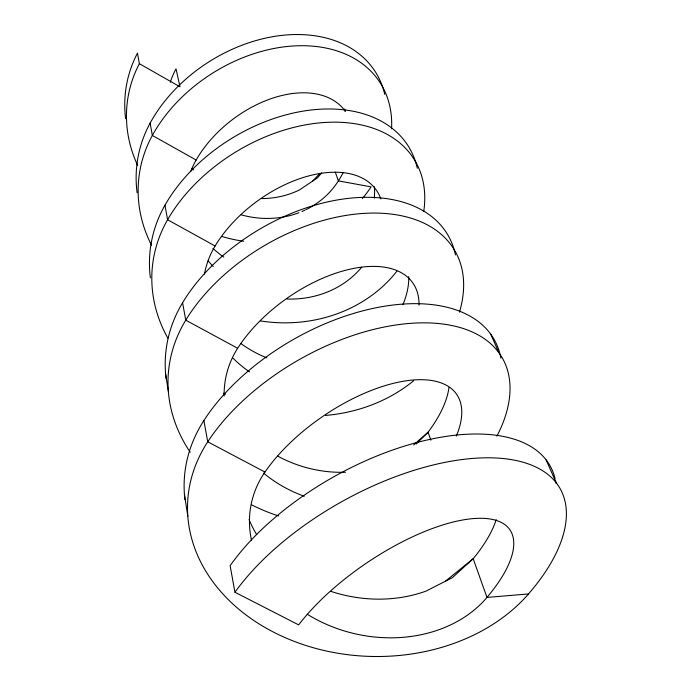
<?xml version="1.0" encoding="UTF-8"?>
<svg xmlns="http://www.w3.org/2000/svg" width="691" height="691" viewBox="0 0 691 691"><rect width="100%" height="100%" fill="white"/><g stroke="black" fill="none" stroke-linecap="round" stroke-linejoin="round"><path stroke-width="1.04" d="M321.678 172.862L317.497 177.803L299.531 189.895A90.478 83.447 33.1 0 1 261.854 198.576M312.747 180.999L319.933 173.432M416.163 444.037L428.057 432.229A120.597 58.649 -34.8 0 0 448.977 387.435M413.65 444.961L428.057 432.229L430.899 440.202M445.35 581.261L473.18 558.725A133.683 54.693 -34.3 0 0 496.198 519.658M555.098 478.932A193.653 96.239 -29.3 0 0 416.483 442.629A193.653 96.239 -29.3 0 0 230.129 565.67L234.94 592.239A197.099 95.332 -29.2 0 1 488.813 457.796A197.099 95.332 -29.2 0 1 528.52 593.94L486.982 597.421A130.4 105.395 12.7 0 1 307.27 614.256M234.94 592.239L298.659 624.88A137.742 53.069 -34.2 0 1 466.658 519.356A137.742 53.069 -34.2 0 1 486.982 597.421L473.18 558.725L452.294 577.719L426.088 591.081A126.721 103.926 13.3 0 1 330.834 591.349M456.259 436.176A123.87 57.845 -34.6 0 0 401.246 381.631A123.87 57.845 -34.6 0 0 264.955 472.048L207.741 441.808L203.888 420.517A174.719 99.642 -29.8 0 1 374.289 308.134A174.719 99.642 -29.8 0 1 500.897 358.206M419.031 305.154A112.607 60.091 -35.4 0 0 348.532 269.533A112.607 60.091 -35.4 0 0 237.652 348.273L185.741 320.158L182.588 302.718A159.224 100.368 -30.5 0 1 337.061 200.001A159.224 100.368 -30.5 0 1 455.455 254.988M380.836 198.904A103.279 60.808 -36.3 0 0 306.726 176.473A103.279 60.808 -36.3 0 0 215.1 245.987L167.593 219.747L164.959 205.192A146.302 99.539 -31.4 0 1 306.234 110.646A146.302 99.539 -31.4 0 1 417.278 168.267M345.379 111.406A95.436 60.575 -37.4 0 0 273.195 97.967A95.436 60.575 -37.4 0 0 196.14 160.036L152.348 135.453L150.12 123.136A135.367 97.794 -32.5 0 1 280.278 35.578A135.367 97.794 -32.5 0 1 384.749 94.382M125.598 118.705A130.547 120.199 15 0 1 137.466 53.129L139.375 63.702L179.988 86.807L176.024 68.824A90.478 83.447 33.1 0 0 170.28 82.298M490.765 334.237L498.945 352.79M546.166 459.973L556.22 482.793M335.256 172.085L338.4 180.887L371.076 186.855A132.033 121.15 14.1 0 1 362.326 198.567M165.555 373.442L168.354 391.408M184.437 494.454L187.831 516.246M251.464 540.137A130.4 105.395 12.7 0 1 264.955 472.048M528.52 593.94A186.363 146.138 2 0 1 279.527 635.089A186.363 146.138 2 0 1 207.741 441.808A177.509 99.314 -29.7 0 1 420.482 322.878A177.509 99.314 -29.7 0 1 496.898 436.142M555.529 481.014A193.653 96.239 -29.3 0 1 555.884 483.121M343.272 172.456A95.436 60.575 -37.4 0 1 338.4 180.887A92.162 84.725 31.1 0 1 305.793 209.744M361.704 267.21A99.167 89.58 24.4 0 1 286.946 299.013M213.191 266.424A99.167 89.58 24.4 0 1 208.103 260.818M190.664 171.662A99.167 89.58 24.4 0 1 196.14 160.036M391.547 128.846A137.008 98.122 -32.3 0 0 298.21 45.753A137.008 98.122 -32.3 0 0 152.348 135.453A142.216 127.213 9.3 0 0 151.545 245.219M396.936 271.14A142.216 127.213 9.3 0 1 260.481 320.926M304.852 210.194A92.162 84.725 31.1 0 1 301.958 211.489M298.996 212.681A92.162 84.725 31.1 0 1 241.202 214.823M243.69 241.245A132.033 121.15 14.1 0 1 221.932 236.495M137.647 165.399A132.033 121.15 14.1 0 1 139.375 63.702M344.697 108.979A93.518 60.402 -37.8 0 1 345.025 111.052M137.112 192.78A140.463 126.22 10 0 1 150.12 123.136M249.572 371.922A107.597 94.667 19.2 0 1 233.117 358.266M204.467 274.12A107.597 94.667 19.2 0 1 215.1 245.987M423.738 211.498A148.237 99.746 -31.3 0 0 329.607 122.238A148.237 99.746 -31.3 0 0 167.593 219.747A154.3 133.501 6 0 0 167.87 338.149M413.684 380.681A154.3 133.501 6 0 1 325.565 415.438M225.491 394.267A154.3 133.501 6 0 1 223.625 393.205M374.341 186.717A101.033 60.817 -36.6 0 1 374.246 198.231M150.379 277.877A152.21 132.473 6.5 0 1 164.959 205.192M304.29 496.25A117.824 99.97 15.4 0 1 263.677 473.154M224.134 396.055A117.824 99.97 15.4 0 1 237.652 348.273M459.463 312.116A161.53 100.385 -30.4 0 0 369.365 213.139A161.53 100.385 -30.4 0 0 185.741 320.158A168.768 139.893 3.7 0 0 190.258 452.251M278.715 515.996A168.768 139.893 3.7 0 1 251.792 504.957M408.726 276.633A109.912 60.402 -35.6 0 1 402.879 304.705M166.09 378.703A166.255 138.865 4 0 1 182.588 302.718M256.646 534.558A126.721 103.926 13.3 0 1 249.062 519.433M184.938 499.636A183.279 145.162 2.3 0 1 203.888 420.517M266.933 357.903A105.162 93.268 20.4 0 1 240.986 343.608M193.523 169.986A90.478 83.447 33.1 0 1 192.072 168.492M223.815 257.104A97.146 88.249 26.1 0 1 212.94 248.44M345.5 472.238A114.853 98.519 16.3 0 1 277.722 456.103"/></g></svg>
